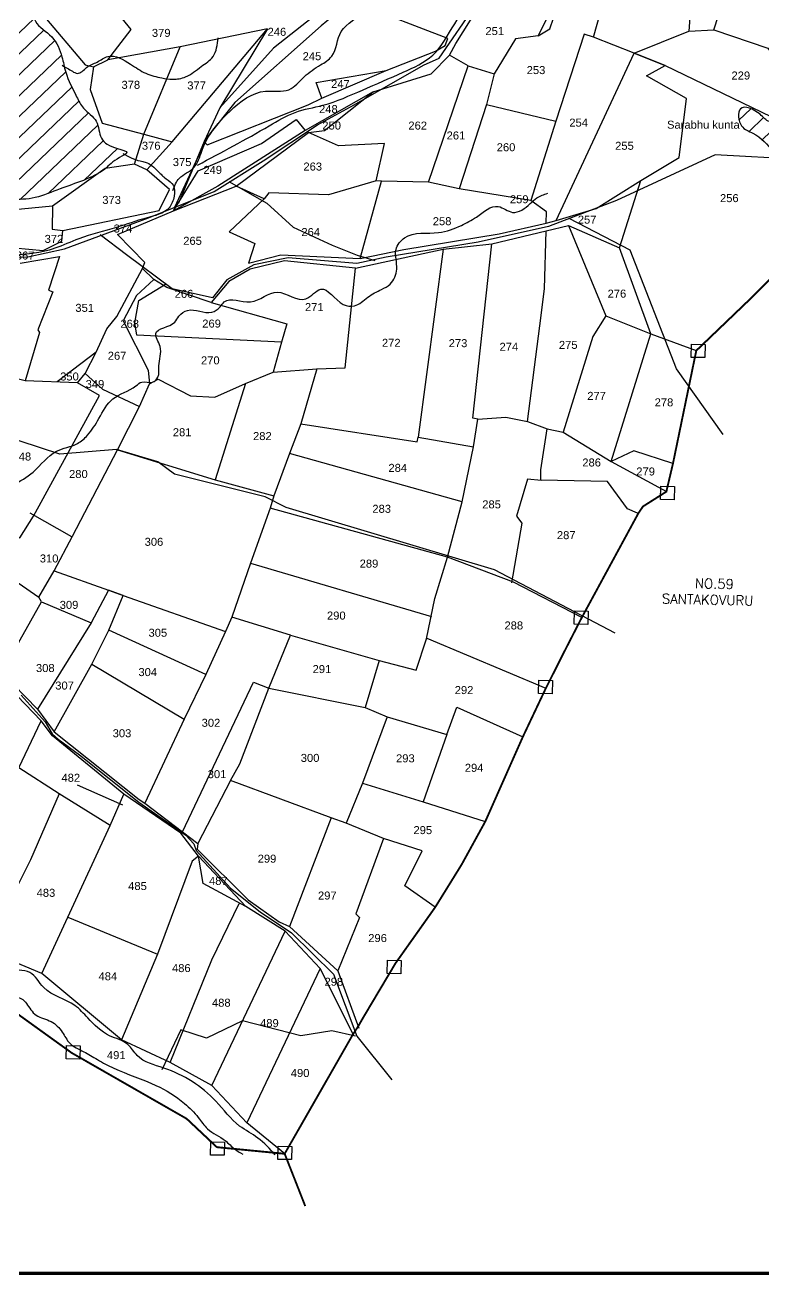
# Model space of a CAD drawing. Header units: inches. Extents: x 210057 to 233268, y 1605847 to 1613374.
# Drawn here: x 211678 to 213246, y 1606537 to 1609193 of the extents above; entities that cross this region are included whole.
import ezdxf
from ezdxf.enums import TextEntityAlignment as Align

# ---------------------------------------------------------------- set-up
doc = ezdxf.new("R2010")
doc.units = ezdxf.units.IN
doc.header["$LTSCALE"] = 15
doc.header["$MEASUREMENT"] = 0
for name, color, linetype in [('PLOT', 7, 'Continuous'), ('PLOT NO', 7, 'Continuous'), ('ROAD', 1, 'Continuous'), ('STREAM', 4, 'Continuous'), ('TEXT', 1, 'Continuous'), ('text2', 7, 'Continuous'), ('VILLAGE BOUNDRY', 5, 'Continuous'), ('VILLAGE BOUNDRY STONES', 1, 'Continuous')]:
    doc.layers.add(name, color=color, linetype=linetype)
doc.styles.add('section', font='romant.shx', dxfattribs={"height": 2})
doc.styles.get("Standard").update_dxf_attribs({"font": 'arial.ttf'})
pattern_1 = [(43.68846, (194678.905, 1609373.314), (-22.22983, 23.271574), [])]

msp = doc.modelspace()

# ---------------------------------------------------------------- hatches: boundary and pattern name
at = {"layer": 'STREAM'}
h = msp.add_hatch(dxfattribs=at)
h.set_pattern_fill('ANSI31', color=256, scale=257.462267, angle=-1.3115)
h.set_pattern_definition(pattern_1)
edge = h.paths.add_edge_path()
edge.add_spline(control_points=[(211273.6, 1609131.6), (211272, 1609122.1), (211279.1, 1609098.3), (211301.4, 1609078.5), (211314.9, 1609050.9), (211345.6, 1609040.4), (211347.5, 1608984.4), (211336.4, 1608937.7), (211357.5, 1608870.8), (211420.7, 1608878.6), (211493.9, 1608855), (211577.4, 1608832.5), (211642, 1608822), (211666.5, 1608822.5)], knot_values=[101.129382, 101.129382, 101.129382, 101.129382, 103.997738, 107.292924, 109.945244, 112.625347, 115.557226, 124.326094, 128.026868, 133.101255, 139.849422, 151.136368, 158.279643, 158.279643, 158.279643, 158.279643], degree=3, periodic=0)
edge.add_line((211648.5, 1608822.9), (211666.5, 1608822.5))
edge.add_spline(control_points=[(211666.5, 1608822.5), (211677.7, 1608822.7), (211707, 1608825.8), (211751.2, 1608845.5), (211797.3, 1608860), (211826.9, 1608873.5), (211837.7, 1608880.3)], knot_values=[83.513317, 83.513317, 83.513317, 83.513317, 86.772642, 92.18921, 97.325335, 101.129382, 101.129382, 101.129382, 101.129382], degree=3, periodic=0)
edge.add_line((211837.7, 1608880.3), (211848.4, 1608887.9))
edge.add_line((211848.4, 1608887.9), (211848.5, 1608887.9))
edge.add_spline(control_points=[(211848.5, 1608887.9), (211857.5, 1608895.2), (211868.4, 1608907.5), (211904.1, 1608923.2), (211863.2, 1608932.7), (211835, 1608946.8), (211835.1, 1608992.9), (211801.5, 1609011.5), (211783.6, 1609049.5), (211764.1, 1609084.5), (211756.8, 1609130.2), (211739.3, 1609171.2), (211688, 1609197.9), (211697.2, 1609252.6), (211674.8, 1609286.5), (211650.3, 1609306.5), (211646.2, 1609344), (211599.6, 1609357.3), (211557.1, 1609367), (211509.3, 1609348.9), (211498.3, 1609296.9), (211445.5, 1609258.9), (211413, 1609278.6), (211401.6, 1609285.6)], knot_values=[0.027828, 0.027828, 0.027828, 0.027828, 3.686959, 5.550598, 7.707215, 11.616046, 15.25122, 19.019582, 21.784052, 27.345421, 30.571087, 35.203999, 39.870719, 45.443726, 48.929194, 51.351142, 54.434468, 58.620599, 63.669964, 67.623338, 71.633693, 78.494374, 82.15997, 82.15997, 82.15997, 82.15997], degree=3, periodic=0)
edge.add_spline(control_points=[(211401.6, 1609285.6), (211401.8, 1609285.1), (211401.9, 1609284.7), (211402, 1609284.3)], knot_values=[0, 0, 0, 0, 0.131062, 0.131062, 0.131062, 0.131062], degree=3, periodic=0)
edge.add_spline(control_points=[(211402, 1609284.3), (211392.8, 1609286), (211370.8, 1609290.2), (211374.7, 1609258.9), (211360.4, 1609243.6), (211342.3, 1609229.1), (211316.3, 1609198.9), (211301.8, 1609166.8), (211285.1, 1609150.4), (211282.6, 1609147.8)], knot_values=[160.14271, 160.14271, 160.14271, 160.14271, 162.399984, 165.524318, 166.295673, 168.502339, 172.257816, 177.750152, 178.777754, 178.777754, 178.777754, 178.777754], degree=3, periodic=0)
edge.add_line((211282.6, 1609147.8), (211273.6, 1609131.6))
h.paths.add_polyline_path([(211526.8, 1609102.4), (211585.3, 1609101), (211586, 1609132.6), (211527.5, 1609133.9)], flags=24)
h.paths.add_polyline_path([(211600.8, 1608818.3), (211659.3, 1608817), (211660, 1608848.5), (211601.5, 1608849.9)], flags=9)
h = msp.add_hatch(dxfattribs=at)
h.set_pattern_fill('ANSI31', color=256, scale=257.462267, angle=-1.3115)
h.set_pattern_definition(pattern_1)
edge = h.paths.add_edge_path()
edge.add_spline(control_points=[(213268.1, 1608923), (213255, 1608938.5), (213235.8, 1608961.6), (213194, 1608973.9), (213188.8, 1609030.5), (213238.7, 1609009), (213254.6, 1608985.9), (213280.5, 1608987.5), (213304.2, 1608976.8), (213316.6, 1608960.1), (213332.3, 1608945.3), (213308, 1608934.2), (213294.6, 1608914.9), (213277.9, 1608920), (213268.1, 1608923)], knot_values=[0, 0, 0, 0, 17.292803, 25.59505, 36.224094, 48.812987, 56.187889, 60.220659, 70.157762, 77.173289, 79.456333, 86.572116, 92.084139, 99.892395, 99.892395, 99.892395, 99.892395], degree=3, periodic=0)

# ---------------------------------------------------------------- linework, layer by layer
at = {"layer": 'PLOT'}
for points in [[(211936.7, 1608884.9), (211990.6, 1608944.8), (212192.9, 1609184.7), (212007.7, 1609146.3), (211853.5, 1609118.7), (211903.6, 1609183.3), (211839, 1609262.3), (211709.1, 1609397.7), (211724.3, 1609434.3), (211709.1, 1609397.7), (211684.4, 1609371.7), (211712.6, 1609267.2), (211715.4, 1609214.4), (211805.9, 1609108.3), (211823.4, 1609103.9), (211853.5, 1609118.7)], [(213141.2, 1609182.3), (213203.2, 1609372.2)], [(213048.7, 1609339.3), (213095.7, 1609288.1), (213088, 1609179.8)], [(212186, 1608823.3), (212111.9, 1608753.2), (212166, 1608728.6), (212153, 1608686.9), (212221, 1608704.6), (212390.1, 1608697.1), (212483, 1608716.3), (212685, 1608749.4), (212785.1, 1608771.9), (212806.5, 1608777.8), (212891, 1608802.9), (212986.3, 1608862.6), (213068, 1608911.4), (213082.9, 1609036.8), (212998, 1609084.9), (213037.6, 1609106.8), (212972.1, 1609133.1), (212885.4, 1609167.1), (212910.1, 1609255.4)], [(212767.8, 1609169.6), (212792.9, 1609184.7), (212808.3, 1609230.2), (212789.8, 1609249.6), (212791.8, 1609262), (212855.7, 1609235.2), (212885.1, 1609249.5), (212910.1, 1609255.4)], [(211789.3, 1608432.9), (211805.9, 1608452.3), (211828.8, 1608498), (211851.7, 1608547.6), (211872.7, 1608573.4), (211927.7, 1608675.9), (211932.4, 1608688.2), (211874.2, 1608747.7), (211993.6, 1608798.3), (212126.2, 1608850.6), (212280.4, 1608964.4), (212313.8, 1608968.9), (212417.3, 1609051.2), (212540.9, 1609089.2), (212579.6, 1609128.8), (212593.5, 1609153.8), (212640.1, 1609228.1)], [(212058.2, 1608945.3), (212065.1, 1608938.6), (212279.1, 1609023.2), (212308.6, 1609037.1), (212445, 1609096.1), (212550.3, 1609137.4), (212570.2, 1609149.4), (212576, 1609164.4), (212384.3, 1609237.8)], [(212384.3, 1609237.8), (212289.1, 1609209.8), (212205.7, 1609143.8), (212091.5, 1609016.9)], [(212797.1, 1609228.9), (212767.8, 1609169.6), (212719.6, 1609163.6), (212674.8, 1609089.4), (212658.6, 1609024), (212600.4, 1608845.1), (212535.3, 1608858.7), (212435.1, 1608861), (212423.7, 1608861.9), (212322.8, 1608832.3), (212195.6, 1608836.6), (212186, 1608823.3), (212126.2, 1608850.6)], [(212192.9, 1609184.7), (212091.5, 1609016.9), (212058.2, 1608945.3), (212003.7, 1608814.7)], [(212885.4, 1609167.1), (212865.9, 1609173.5), (212805.4, 1608988.8), (212752.4, 1608820)], [(212972.1, 1609133.1), (213088, 1609179.8), (213141.2, 1609182.3), (213256.1, 1609144), (213302.7, 1609080.3), (213344.4, 1608959.1), (213380.3, 1608938.7), (213477.9, 1608941.1)], [(211910.7, 1608897.4), (211930.6, 1608960.8), (212007.7, 1609146.3)], [(212806.5, 1608777.8), (212972.1, 1609133.1), (213037.6, 1609106.8), (213344.4, 1608959.1)], [(212535.3, 1608858.7), (212619.1, 1609106.3), (212674.8, 1609089.4)], [(212619.1, 1609106.3), (212579.6, 1609128.8)], [(211823.4, 1609103.9), (211816.2, 1609055.9), (211841.7, 1608984.4), (211930.6, 1608960.8), (211990.6, 1608944.8)], [(212308.6, 1609037.1), (212296.2, 1609070.9), (212445, 1609096.1)], [(212417.3, 1609051.2), (212272.9, 1608969), (212087.8, 1608850.6), (211993.6, 1608798.3), (212045.8, 1608883.2), (212180.3, 1608941), (212254.2, 1608992), (212272.9, 1608969)], [(212658.6, 1609024), (212805.4, 1608988.8)], [(212423.7, 1608861.9), (212441.8, 1608941.4), (212343.8, 1608936.4), (212280.4, 1608964.4)], [(211487.9, 1608744.3), (211474.9, 1608677.7), (211527.4, 1608691.3), (211624.9, 1608722.4), (211716.3, 1608713.8), (211756, 1608733.7), (211758.5, 1608756.5), (211963, 1608798.5), (211984.9, 1608843.6), (211936.7, 1608884.9), (211910.7, 1608897.4), (211848.4, 1608887.9), (211736.4, 1608808.1), (211735.7, 1608759.5), (211758.5, 1608756.5)], [(211618.6, 1608038.6), (211707.3, 1607977.5), (211739.5, 1608033.6), (211778.7, 1608106.9), (211874.4, 1608290.1), (211921.2, 1608382.6), (211942.5, 1608430.3), (211960.7, 1608440.7), (212029.1, 1608405.3), (212080.9, 1608402), (212146.4, 1608431.4), (212205.3, 1608455.3), (212297.7, 1608462.5), (212358.3, 1608464.7), (212379.8, 1608676.4), (212565.9, 1608716.7), (212669.5, 1608728.2), (212785.4, 1608755.8), (212832.5, 1608766.9), (212940.9, 1608719.8), (212986.3, 1608862.6)], [(212390.1, 1608697.1), (212435.1, 1608861)], [(212785.1, 1608771.9), (212785.5, 1608796.1), (212752.4, 1608820), (212600.4, 1608845.1)], [(211736.4, 1608808.1), (211648.3, 1608799.2), (211644, 1608810.2), (211541.8, 1608822.5)], [(212832.5, 1608766.9), (212911.9, 1608575), (213007.3, 1608536.6), (213104, 1608501.1)], [(212640, 1608355.4), (212699.5, 1608359.5), (212745.7, 1608350.3), (212771.7, 1608553.8), (212781.7, 1608632.2), (212785.4, 1608755.8)], [(212549.3, 1607318.6), (212484.9, 1607363.9), (212521.3, 1607438.2), (212439.4, 1607464.7), (212359.9, 1607497.6), (212328.3, 1607508.4), (212114.5, 1607587.8), (212134.1, 1607623.4), (212195.8, 1607783.7), (212241.7, 1607897), (212430, 1607842.8), (212509.1, 1607822.2), (212530.9, 1607889), (212548.8, 1607974.6), (212575.4, 1608062.1), (212606.3, 1608179.8), (212630.7, 1608296.4), (212640, 1608355.4), (212629.2, 1608357.8), (212669.5, 1608728.2)], [(212565.9, 1608716.7), (212513.3, 1608317.5)], [(213054.5, 1608261.4), (212971.5, 1608288), (212923.4, 1608265.6), (213007.3, 1608536.6), (212940.9, 1608719.8)], [(211667.2, 1608686.7), (211751, 1608700.9), (211727.5, 1608629.6), (211736.8, 1608625.8), (211705.4, 1608545.4), (211708.8, 1608539.5), (211678, 1608436.9), (211629.5, 1608448.7)], [(212379.8, 1608676.4), (212229.3, 1608692), (212155.9, 1608673.9), (212111.1, 1608647.9), (212073.6, 1608603.3), (211978.9, 1608635.1), (211951.3, 1608652.4), (211927.7, 1608675.9)], [(211951.3, 1608652.4), (211914.9, 1608618), (211886.2, 1608564.3), (211939.8, 1608459.4), (211942.5, 1608430.3)], [(212222.9, 1608519), (211915.5, 1608533.7), (211910.8, 1608560.2), (211919.4, 1608607.6), (211976.5, 1608642.2)], [(212073.6, 1608603.3), (212234.2, 1608558.4), (212222.9, 1608519), (212205.3, 1608455.3)], [(212911.9, 1608575), (212884.3, 1608530.8), (212821.4, 1608327.8)], [(211828.8, 1608498), (211746, 1608434.7)], [(211805.9, 1608452.3), (211842.8, 1608419.4), (211921.2, 1608382.6)], [(212297.7, 1608462.5), (212263.7, 1608345.9), (212239.8, 1608282.3), (212206.6, 1608192.5), (212198.8, 1608166.7), (212157.1, 1608049.6), (212116.9, 1607935), (212103.9, 1607904.3), (212062.1, 1607812.9), (212015.9, 1607717.9), (211932.1, 1607539.5)], [(211538.7, 1608163.9), (211667, 1608103.4), (211695.6, 1608149.8), (211835.8, 1608406.1), (211789.3, 1608432.9), (211678, 1608436.9)], [(212146.4, 1608431.4), (212081.5, 1608226.3)], [(212263.7, 1608345.9), (212510.9, 1608307.4), (212513.3, 1608317.5), (212630.7, 1608296.4)], [(212745.7, 1608350.3), (212787, 1608335.1), (212821.4, 1608327.8), (212923.4, 1608265.6), (213040.4, 1608201.5)], [(212979.2, 1608156), (212958, 1608165.1), (212915.3, 1608223.2), (212773.8, 1608226.1), (212774, 1608248.1), (212786.9, 1608335)], [(211874.4, 1608290.1), (212081.5, 1608226.3), (212206.6, 1608192.5)], [(212606.3, 1608179.8), (212239.8, 1608282.3)], [(211147.1, 1608203.9), (211170.9, 1608185.7), (211216.1, 1608153.7), (211234.3, 1608153), (211269.7, 1608143.6), (211294.9, 1608130.9), (211330.1, 1608110.8), (211334.6, 1608090.7), (211411.7, 1608016.5), (211450.5, 1607972.8), (211539.4, 1607906.2), (211628.9, 1607817.1), (211704.1, 1607739.3), (211739.8, 1607691.2), (211920.1, 1607547.2), (211932.1, 1607539.5), (212012.7, 1607479.2), (212044.9, 1607454.1), (212043.8, 1607441.7), (212151.6, 1607334.3), (212217.8, 1607287.7), (212239.7, 1607277.5), (212342.5, 1607183.9), (212387.1, 1607061.9)], [(212774.8, 1608225.5), (212745.1, 1608228.1), (212722.2, 1608149.8), (212733.6, 1608134.3), (212711.3, 1608007.7)], [(211688.4, 1608156.3), (211776.5, 1608106.5)], [(212860.7, 1607934), (212716, 1608009.3), (212575.4, 1608062.1), (212198.8, 1608166.7)], [(212157.1, 1608049.6), (212541.3, 1607936.5)], [(211739.5, 1608033.6), (211855.4, 1607992.2), (211886.7, 1607980.9), (212103.9, 1607904.3)], [(211739.8, 1607691.2), (211819.7, 1607834.8), (211855.9, 1607907), (211886.7, 1607980.9), (211855.4, 1607992.2), (211818.5, 1607922.9)], [(212377, 1607044.6), (212305, 1607188.2), (212230.3, 1607267.7), (212147.2, 1607320.4), (212046.1, 1607427.1), (212009.2, 1607476.1), (211887.5, 1607558.8), (211736.3, 1607682.5), (211712.3, 1607714.9), (211627, 1607803.4), (211532, 1607895.5), (211449.4, 1607957.6), (211441.6, 1607969.7)], [(211628.9, 1607817.1), (211712.9, 1607967.6), (211707.3, 1607977.5)], [(211712.9, 1607967.6), (211818.5, 1607922.9), (211704.1, 1607739.3)], [(212241.7, 1607897), (212116.9, 1607935)], [(212062.1, 1607812.9), (211855.9, 1607907)], [(212531.4, 1607890.3), (212784.5, 1607784.1)], [(211819.7, 1607834.8), (212015.9, 1607717.9)], [(212430, 1607842.8), (212400.8, 1607743)], [(212012.7, 1607479.2), (212163.6, 1607796.7), (212195.8, 1607783.7), (212195.8, 1607783.7), (212400.8, 1607743), (212447.3, 1607723.1), (212574.3, 1607685.6), (212595.1, 1607743.6), (212735.4, 1607680.4)], [(211858.4, 1607492), (211750.2, 1607559.4), (211664.6, 1607614.6), (211712.3, 1607714.9)], [(212447.3, 1607723.1), (212394.9, 1607581.9), (212359.9, 1607497.6)], [(212574.3, 1607685.6), (212523.7, 1607542.6)], [(212114.5, 1607587.8), (212044.9, 1607454.1)], [(212394.9, 1607581.9), (212523.7, 1607542.6), (212655.8, 1607500.9)], [(211750.2, 1607559.4), (211689.8, 1607419.2), (211593.3, 1607227.9)], [(211713.4, 1607178.1), (211768.6, 1607297.3), (211858.4, 1607492), (211887.5, 1607558.8)], [(212328.3, 1607508.4), (212239.7, 1607277.5)], [(212439.4, 1607464.7), (212381, 1607304.6), (212388.2, 1607296.8), (212342.5, 1607183.9)], [(212147.2, 1607320.4), (212147.2, 1607320.4), (212056.6, 1607369.2), (212046.1, 1607427.1), (212046.1, 1607427.1), (212033.2, 1607416.2), (211959.4, 1607218.7), (211882.9, 1607037)], [(211986.5, 1606989), (212075, 1607206.6), (212132.9, 1607326.6)], [(211768.6, 1607297.3), (211959.4, 1607218.7)], [(212229.5, 1606794.9), (212149.1, 1606860.6), (212074.8, 1606939.8), (211986.5, 1606989), (211882.9, 1607037), (211713.4, 1607178.1), (211593.3, 1607227.9), (211530.1, 1607244.3), (211507, 1607252.1), (211472.4, 1607248.6), (211315.5, 1607232.5)], [(212074.8, 1606939.8), (212230.3, 1607267.7)], [(212305, 1607188.2), (212149.1, 1606860.6)]]:
    msp.add_lwpolyline(points, dxfattribs=at)
at = {"layer": 'ROAD'}
for points in [[(213149.7, 1609594.7), (213081, 1609618.2), (212975.8, 1609676.8), (212799.2, 1609673.7), (212743.9, 1609655.4), (212655.3, 1609619.9), (212561.1, 1609556.4), (212479.3, 1609487.8), (212447.3, 1609437.5), (212437.7, 1609391.3), (212391, 1609261.2), (212306.8, 1609191), (212123.6, 1609028.2), (212064.9, 1608954.3), (211995, 1608804.1)], [(211593.8, 1608699.8), (211684, 1608700.3), (211761.9, 1608717.2), (211940.4, 1608783.2), (212079.6, 1608838.9), (212183.6, 1608904.5), (212299.2, 1608980.5), (212376.9, 1609023.5), (212524.7, 1609107.7), (212557.7, 1609122.3), (212637.7, 1609238.8)], [(213614.5, 1608886), (213449, 1608922.4), (213367.9, 1608928.9), (213340.9, 1608932.4), (213324.4, 1608907.5), (213144.3, 1608917.3), (212934.7, 1608820.3), (212790.3, 1608764.8), (212640.9, 1608731.6), (212445.4, 1608700), (212382.6, 1608686.4), (212237.1, 1608698.2), (212164.1, 1608683.7), (212106.5, 1608651.3), (212075.9, 1608613.1), (211990.2, 1608632.5), (211893.1, 1608704.5), (211837.4, 1608747)], [(212110.8, 1608860.6), (212191.8, 1608814.5), (212247.5, 1608763.5), (212330.5, 1608725.5), (212383.8, 1608703.7), (212421.3, 1608692.8)], [(213160.9, 1608323.1), (213061.9, 1608462.4), (212963.6, 1608714.2), (212833.6, 1608781.5)], [(212931.4, 1607900.9), (212675.1, 1608035.7), (212232.7, 1608168), (212188.1, 1608190.5), (211995.2, 1608238.5), (211959.7, 1608264.8), (211872.2, 1608291.4), (211751.7, 1608281.2), (211541.3, 1608349.9)], [(211669.6, 1607769), (211720.8, 1607712.4), (211735.4, 1607687.2), (211748.6, 1607675.9), (211793.5, 1607642.7), (211919.9, 1607542.2), (212019.5, 1607471.7), (212036.2, 1607453.4), (212041.7, 1607439.4), (212114.7, 1607359), (212177.6, 1607308.6), (212243.8, 1607264.1), (212333.3, 1607176.3), (212382.8, 1607045), (212456.9, 1606952.1)], [(212380.2, 1607045.1), (212329.9, 1607056.1), (212263.8, 1607045.8), (212139.8, 1607077.5), (212063.4, 1607040.5), (212008.7, 1607058.2), (211968.7, 1606973.1)]]:
    msp.add_lwpolyline(points, dxfattribs=at)
at = {"layer": 'STREAM'}
for points in [[(212044.4, 1608895.3), (212196.6, 1608978.8), (212251.7, 1609007.3), (212310.8, 1609022.6), (212395, 1609054.8), (212481.5, 1609092.7), (212544.1, 1609129), (212590.7, 1609195.6), (212644.3, 1609253.9), (212760.2, 1609275.2), (212841.4, 1609270.4), (212908.4, 1609281.9), (212920.1, 1609310.3), (212965.4, 1609389), (212986.4, 1609450.2), (213005.7, 1609497.6), (213027.7, 1609539.2), (213105.2, 1609565.7), (213162.6, 1609594.4), (213195.7, 1609613.2), (213248.1, 1609649), (213292.4, 1609682.1), (213315.6, 1609712.8)], [(211992, 1608841.6), (212005.7, 1608867.4), (212036.6, 1608889.9), (212053.4, 1608925), (212067.1, 1608954.4), (212113.4, 1609009.9), (212189.1, 1609052.3), (212238.5, 1609055.5), (212271, 1609083.1), (212305.8, 1609108.1), (212329.5, 1609126.4), (212349.5, 1609178.9), (212397, 1609224.2), (212411.9, 1609272.4), (212420.7, 1609308.4), (212412.4, 1609360.1), (212399.3, 1609387.2), (212389.5, 1609404.1), (212397.8, 1609448.7), (212401.2, 1609502.2)], [(211401.4, 1609285.7), (211436.3, 1609270.6), (211496.1, 1609308.2), (211515.3, 1609344.8), (211552.3, 1609361.8), (211603.9, 1609355.7), (211642.3, 1609336.1), (211654.6, 1609306.8), (211671.1, 1609288.1), (211689.6, 1609257.4), (211699.9, 1609200.9), (211734.6, 1609167.7), (211756.4, 1609125.2), (211764.2, 1609092.9), (211787.5, 1609040.6), (211802.1, 1609016.2), (211829.2, 1608988.3), (211840.1, 1608952.5), (211874, 1608930.8), (211894.3, 1608921.8), (211878.4, 1608911.1), (211847.1, 1608886.8), (211801.9, 1608862.8), (211752.2, 1608844.8), (211699.5, 1608826.3), (211592.5, 1608831), (211479.9, 1608860), (211411.9, 1608874.5), (211360.3, 1608882.8), (211344.6, 1608917.5), (211346.1, 1609007.8), (211340.1, 1609037.4), (211317.7, 1609053.5), (211301.2, 1609075.3), (211280.4, 1609102.1), (211275, 1609136.6), (211290.1, 1609155.7), (211321.6, 1609202.7), (211346.8, 1609232), (211363.7, 1609247.3), (211368.7, 1609253.4), (211378.8, 1609284), (211402, 1609284.3)], [(211756.6, 1609107.3), (211778.5, 1609094.6), (211789.2, 1609090.1), (211808.8, 1609102.5), (211831.3, 1609114.2), (211853.7, 1609125.9), (211902.1, 1609109.7), (211934.6, 1609090.3), (211968.8, 1609080.3), (211991.6, 1609077.6), (212019, 1609082.7), (212052.4, 1609104.8), (212077.3, 1609125.8), (212088.2, 1609165.6)], [(212209.4, 1606792.7), (212172.6, 1606828.3), (212133.8, 1606853.9), (212083.3, 1606906.7), (211973, 1606976.9), (211916.2, 1607003.5), (211896.5, 1607026.9), (211857.6, 1607045.8), (211811.3, 1607083.4), (211783.8, 1607109.8), (211717.6, 1607148.2), (211688, 1607179.8), (211641, 1607188.2), (211597.8, 1607216.1), (211548.6, 1607229), (211487, 1607240), (211422.1, 1607286.1), (211395.4, 1607344.5), (211352.2, 1607396.6), (211274.3, 1607479.3), (211235.3, 1607520), (211222.1, 1607538.5), (211202.2, 1607554.2), (211175.9, 1607605.9), (211155.9, 1607641.7), (211148.7, 1607694.6), (211157.2, 1607722), (211137.8, 1607763.8), (211129.6, 1607798.2), (211109.6, 1607831.8), (211092.8, 1607859.7), (211087.5, 1607898), (211067.8, 1607922), (211044.1, 1607964.1), (211057.7, 1608015.9), (211072.9, 1608044.2), (211083.8, 1608104.6), (211083.6, 1608142.2), (211104.9, 1608191.2), (211125.5, 1608228.9), (211135.5, 1608248.3), (211146.6, 1608314.1), (211150.4, 1608359.5), (211153.6, 1608399.3), (211177.3, 1608453.8), (211192.6, 1608484.9), (211198.5, 1608522.2), (211192.7, 1608561), (211188.1, 1608604.4), (211192.8, 1608639.1), (211180.8, 1608678.1), (211167.3, 1608704.8), (211162.4, 1608735.3), (211164.4, 1608748.1), (211159.6, 1608760), (211155.3, 1608767.4), (211157.7, 1608799.7), (211202.8, 1608880.1), (211222.5, 1608932.4), (211247.7, 1608975.9), (211276.9, 1609022.4), (211283.7, 1609050.9), (211281.2, 1609086.9), (211283.1, 1609095.8)], [(213268.1, 1608923), (213224.3, 1608963.1), (213200.3, 1608978.4), (213197.9, 1609014.8), (213239.5, 1609003.3), (213259.4, 1608987.6), (213273.2, 1608986.4), (213304.7, 1608973.2), (213321.3, 1608955.8), (213326.2, 1608949.7), (213309.3, 1608932.2), (213294.7, 1608920.1), (213268.1, 1608923)], [(211885.6, 1608920), (211922.5, 1608904.1), (211933.2, 1608901.7), (211960.7, 1608881.8), (211977.5, 1608866.3), (211993, 1608851.7), (211994.6, 1608829.4), (211984, 1608804.6), (211935.5, 1608782.8), (211872, 1608762.8), (211791.9, 1608738.8), (211741.3, 1608718.5), (211717.1, 1608711.5), (211637.3, 1608700.5), (211536.3, 1608668.4), (211436.2, 1608645.6), (211389.5, 1608610.9), (211374.2, 1608581.5), (211326.2, 1608548.3), (211275.7, 1608533.7), (211195.5, 1608507.6), (211185, 1608429.7), (211153.3, 1608388.2), (211145.3, 1608351.1), (211108.2, 1608174.7)], [(211398.2, 1607324), (211460.4, 1607354), (211497.3, 1607399.3), (211491.6, 1607463.1), (211499, 1607509.4), (211522.9, 1607533.9), (211531.5, 1607597.4), (211511.5, 1607684.2), (211466.8, 1607753.3), (211441.7, 1607794.2), (211439.1, 1607833.3), (211452.4, 1607866.6), (211446.2, 1607928.9), (211453.4, 1607989.3), (211468.2, 1608030.2), (211469.1, 1608049.4), (211500, 1608085.5), (211506.4, 1608125.5), (211520.4, 1608169.6), (211555, 1608192.1), (211614.3, 1608197.9), (211652.4, 1608215.4), (211694.8, 1608243.1), (211744.9, 1608287.5), (211789.2, 1608303.9), (211810.7, 1608321.4), (211834.8, 1608357.1), (211864.5, 1608398.6), (211913.6, 1608426.2), (211925.9, 1608434.4), (211948.7, 1608433.9), (211960.2, 1608444.8), (211962.1, 1608468.5), (211964.9, 1608510), (211955.6, 1608537.5), (211996.1, 1608561.7), (212004.9, 1608574.1), (212023.2, 1608586.7), (212074.7, 1608582.8), (212092.4, 1608594), (212101.2, 1608604.6), (212156.6, 1608604.8), (212214, 1608625.4), (212274.7, 1608611.5), (212306.1, 1608631.8), (212353.9, 1608599.4), (212377.6, 1608596.1), (212406.2, 1608614.7), (212435.3, 1608631.1), (212453.5, 1608642.4), (212467.8, 1608674.5), (212466.1, 1608715.7), (212484.2, 1608740.9), (212556.6, 1608751.8), (212605, 1608767.2), (212636.8, 1608784.9), (212683.2, 1608807.3), (212713.9, 1608794.9), (212751.1, 1608813.4), (212765.3, 1608825.6), (212788.4, 1608835.4)], [(211450.8, 1607183.9), (211462.8, 1607188.7), (211489, 1607207.7), (211515.6, 1607191.4), (211536.1, 1607178), (211556.8, 1607171.3), (211598.2, 1607163.7), (211630.3, 1607141), (211644.1, 1607131.2), (211670.4, 1607124.4), (211690.1, 1607100.9), (211701.6, 1607089.4), (211733.3, 1607075.8), (211757, 1607053.3), (211772.7, 1607029.9), (211802.7, 1607011.8), (211831.5, 1606994.9), (211866.5, 1606976.7), (211955.8, 1606940.2), (212016.8, 1606901.8), (212045.9, 1606871.9), (212065.6, 1606847.9), (212103.2, 1606822.9), (212123.6, 1606804.4), (212140.3, 1606794.3)]]:
    msp.add_spline(points, degree=3, dxfattribs=at)
at = {"layer": 'text2', "color": 2}
msp.add_lwpolyline([(211788.8, 1607578.4), (211885, 1607536)], dxfattribs=at)
at = {"layer": 'VILLAGE BOUNDRY', "const_width": 7}
msp.add_lwpolyline([(210060.7, 1612653.2), (214845.4, 1612653.2), (214845.4, 1606540.9), (210060.7, 1606540.9)], close=True, dxfattribs=at)
at = {"layer": 'VILLAGE BOUNDRY', "const_width": 4}
msp.add_lwpolyline([(213392.2, 1608784.5), (213221, 1608613.2), (213104, 1608501.1), (213054.5, 1608261.4), (213040.4, 1608201.5), (212990.8, 1608170.1), (212981.3, 1608156.2), (212860.7, 1607934), (212824.3, 1607863), (212784.5, 1607784.1), (212735.4, 1607680.4), (212655.8, 1607500.9), (212605.7, 1607409.7), (212549.3, 1607318.6), (212465.1, 1607199.8), (212396.6, 1607084.7), (212385.8, 1607065.9), (212373.7, 1607047), (212229.5, 1606794.9), (212273.2, 1606683.8), (212229.5, 1606794.9), (212085.5, 1606808.9), (212021.3, 1606869.3), (211776.9, 1607009.3), (211650.2, 1607100.5)], dxfattribs=at)
at = {"layer": 'VILLAGE BOUNDRY STONES'}
for points in [[(213093.7, 1608515), (213122.8, 1608514.3), (213122.1, 1608486.2), (213093.1, 1608486.8)], [(213028.6, 1608213.2), (213057.7, 1608212.5), (213057.1, 1608184.4), (213028, 1608185)], [(212845.5, 1607948.2), (212874.6, 1607947.6), (212873.9, 1607919.4), (212844.8, 1607920.1)], [(212769.7, 1607800.9), (212798.8, 1607800.2), (212798.1, 1607772), (212769.1, 1607772.7)], [(212447.7, 1607206.1), (212476.8, 1607205.4), (212476.1, 1607177.3), (212447.1, 1607177.9)], [(211765.8, 1607024.6), (211794.8, 1607024), (211794.2, 1606995.8), (211765.1, 1606996.5)], [(212072.5, 1606820.5), (212101.6, 1606819.8), (212101, 1606791.7), (212071.9, 1606792.3)], [(212215.4, 1606811.2), (212244.4, 1606810.5), (212243.8, 1606782.4), (212214.7, 1606783)]]:
    msp.add_lwpolyline(points, close=True, dxfattribs=at)

# ---------------------------------------------------------------- texts
at = {"layer": 'PLOT NO'}
for s, p in [('246', (212213, 1609178.4)), ('251', (212675.8, 1609180)), ('379', (211967.2, 1609176.1)), ('245', (212287.5, 1609126.6)), ('253', (212763.5, 1609097.1)), ('229', (213198.6, 1609085.6)), ('378', (211902.6, 1609065.8)), ('377', (212042.4, 1609064.4)), ('247', (212347.9, 1609067.5)), ('248', (212322.3, 1609014.2)), ('250', (212329.3, 1608979.3)), ('262', (212512.1, 1608979.2)), ('254', (212854.1, 1608985.5)), ('Sarabhu kunta', (213119.1, 1608981.1)), ('261', (212593.4, 1608958.2)), ('376', (211945.9, 1608936.4)), ('260', (212699.8, 1608933.2)), ('255', (212951.4, 1608936.3)), ('375', (212011.6, 1608901.7)), ('249', (212076.6, 1608885.1)), ('263', (212289.1, 1608892.2)), ('373', (211861.8, 1608821.3)), ('259', (212727.8, 1608822.7)), ('256', (213174.2, 1608825.1)), ('257', (212872.1, 1608779.4)), ('374', (211885.9, 1608760.5)), ('264', (212284.8, 1608753)), ('258', (212564, 1608776.1)), ('372', (211739.3, 1608738.5)), ('265', (212033.8, 1608734.4)), ('367', (211678.1, 1608703.2)), ('266', (212015.6, 1608621.8)), ('276', (212935.4, 1608622.2)), ('351', (211804.6, 1608592)), ('271', (212292.4, 1608593.6)), ('268', (211900.2, 1608558.2)), ('269', (212074.2, 1608558.6)), ('272', (212456, 1608517.7)), ('273', (212597.8, 1608517)), ('275', (212832, 1608513.3)), ('267', (211873.4, 1608490.2)), ('274', (212705.8, 1608509.2)), ('270', (212071.5, 1608480.4)), ('350', (211772.3, 1608446.2)), ('349', (211826.5, 1608430.2)), ('277', (212892.2, 1608405)), ('278', (213035.4, 1608391.3)), ('281', (212011.7, 1608327.8)), ('282', (212182.1, 1608319.6)), ('348', (211671.1, 1608276.2)), ('284', (212469.8, 1608252.1)), ('286', (212881.7, 1608263.5)), ('280', (211791.2, 1608239)), ('279', (212996.4, 1608244.4)), ('285', (212669.1, 1608174.5)), ('283', (212435.6, 1608165.1)), ('306', (211951.8, 1608095)), ('287', (212827.7, 1608109.1)), ('310', (211729, 1608059.6)), ('289', (212408.6, 1608048.7)), ('309', (211771.4, 1607961)), ('290', (212339.2, 1607938.3)), ('305', (211960, 1607901.8)), ('288', (212716.3, 1607917.3)), ('308', (211720.9, 1607826.8)), ('291', (212308.7, 1607824.6)), ('304', (211938.6, 1607818.2)), ('307', (211761.9, 1607789.6)), ('292', (212610.6, 1607780)), ('302', (212072.9, 1607710.5)), ('303', (211883.9, 1607688.3)), ('300', (212283.5, 1607635.9)), ('293', (212485.9, 1607635)), ('294', (212632, 1607614.9)), ('482', (211775.1, 1607593.7)), ('301', (212085.8, 1607601.4)), ('295', (212522.9, 1607482.5)), ('299', (212192, 1607421.8)), ('487', (212088.5, 1607374.6)), ('483', (211722.3, 1607349.3)), ('485', (211916.8, 1607363.7)), ('297', (212320.1, 1607343.5)), ('296', (212426.9, 1607253.2)), ('486', (212009.9, 1607189.4)), ('484', (211853.8, 1607172)), ('298', (212334, 1607160.4)), ('488', (212094.8, 1607115.8)), ('489', (212197.1, 1607072.4)), ('491', (211871.7, 1607004.5)), ('490', (212262.3, 1606966.5))]:
    msp.add_text(s, height=17, dxfattribs=at).set_placement(p, align=Align.MIDDLE_CENTER)
at = {"layer": 'TEXT', "insert": (213031.7, 1608018.9), "char_height": 20.597, "width": 229.509, "attachment_point": 1, "rotation": 358.6885, "style": 'section'}
msp.add_mtext('\\pi69.63741;NO.59 \\P\\pi0.4904;SANTAKOVURU', dxfattribs=at)

doc.saveas('drawing.dxf')
